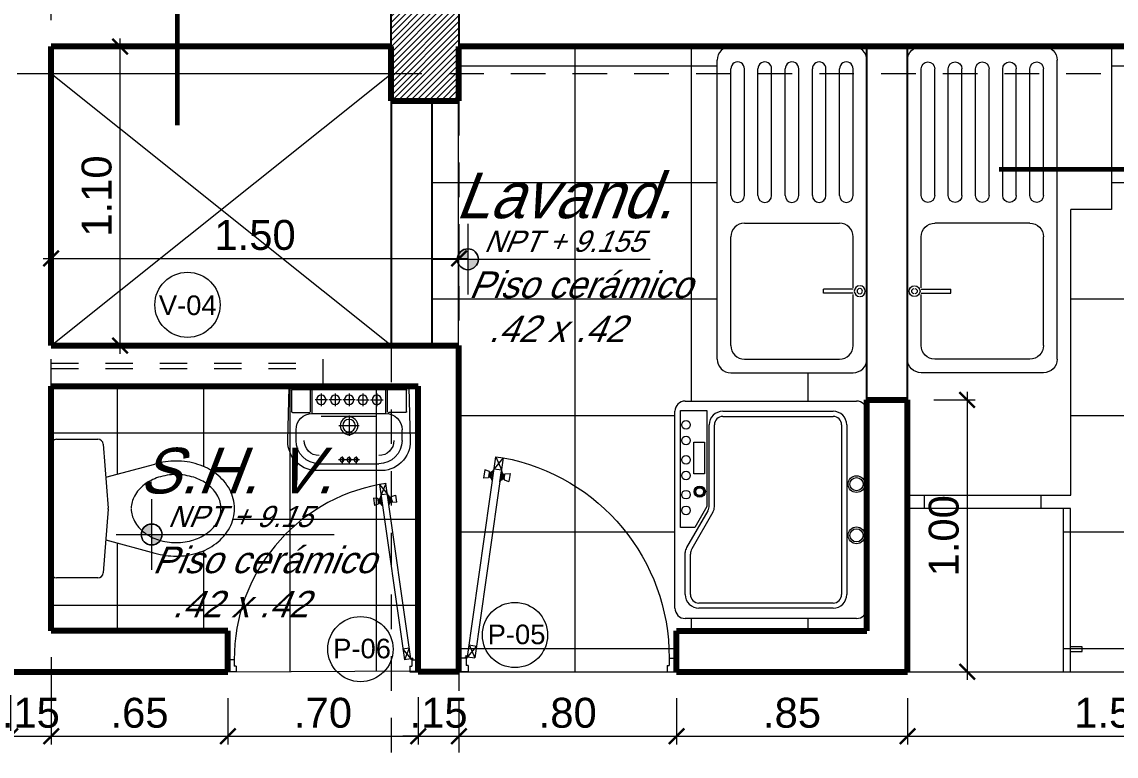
# Model space of a CAD drawing. Header units: millimetres. Extents: x 3779 to 7711, y 1445 to 3132.
# Drawn here: x 3931.975 to 3936, y 1485.199 to 1487.9 of the extents above; entities that cross this region are included whole.
import ezdxf

# ---------------------------------------------------------------- set-up
doc = ezdxf.new("R2010")
doc.units = ezdxf.units.MM
doc.header["$PDMODE"] = 3
for name, pattern in [('ACAD_ISO10W100', [18.5, 12, -3, 0.5, -3]), ('CENTER2', [1.125, 0.75, -0.125, 0.125, -0.125]), ('HIDDEN', [9.525, 6.35, -3.175])]:
    doc.linetypes.add(name, pattern=pattern)
for name, color, linetype, lineweight in [('cotas', 7, 'Continuous', 5), ('LINEA-DE-CORTE', 6, 'ACAD_ISO10W100', 60), ('MOBILIARIOS', 151, 'Continuous', 5), ('PERSONA', 7, 'Continuous', 9), ('pluma 0.0', 33, 'Continuous', 0), ('pluma 1', 1, 'Continuous', 9), ('pluma 2', 2, 'Continuous', 20), ('pluma 2.5', 30, 'Continuous', 25), ('pluma 8', 98, 'Continuous', 80), ('proyecciones', 32, 'HIDDEN', 9), ('PUERTAS', 33, 'Continuous', 9), ('SANITARIOS', 40, 'Continuous', 9), ('TEXTO', 7, 'Continuous', 9), ('TEXTURAS', 35, 'Continuous', 5)]:
    doc.layers.add(name, color=color, linetype=linetype, lineweight=lineweight)
doc.styles.add('nombreambiente', font='stylu.ttf', dxfattribs={"oblique": 20})
doc.styles.get("Standard").update_dxf_attribs({"font": 'arial.ttf'})
doc.styles.add('TIMES', font='arial.ttf', dxfattribs={"height": 0.11})
doc.dimstyles.new('julio', dxfattribs={"dimtxt": 0.11, "dimasz": 0.057, "dimexe": 0.03, "dimexo": 0.097, "dimgap": 0.0295, "dimtad": 1, "dimzin": 4, "dimdsep": 46, "dimtxsty": 'TIMES', "dimblk": 'ARCHTICK', "dimcen": 0, "dimdle": 0.03, "dimclrd": 256, "dimclre": 256, "dimclrt": 256, "dimadec": 0, "dimazin": 0, "dimtfac": 1, "dimtix": 1, "dimtmove": 2, "dimatfit": 2, "dimldrblk": 'ARCHTICK', "dimfxl": 1, "dimtolj": 1, "dimtzin": 0, "dimlwd": 5, "dimlwe": 5, "dimarcsym": 0})

# ---------------------------------------------------------------- blocks, each defined once
blk = doc.blocks.new('DFGDSG')
at = {"layer": 'SANITARIOS'}
for p, q in [((653.507, 206.6328), (654.607, 206.6328)), ((653.457, 206.5828), (653.457, 206.1328)), ((653.557, 206.5828), (653.957, 206.5828)), ((654.1085, 206.5828), (654.5752, 206.5828)), ((654.657, 206.5828), (654.657, 206.1328)), ((653.507, 206.5328), (653.507, 206.1828)), ((654.007, 206.5328), (654.007, 206.1828)), ((654.1085, 206.5328), (654.5752, 206.5328)), ((654.1085, 206.4828), (654.5752, 206.4828)), ((654.1085, 206.4328), (654.5752, 206.4328)), ((654.1085, 206.3828), (654.5752, 206.3828)), ((654.1085, 206.3328), (654.5752, 206.3328)), ((654.1085, 206.2828), (654.5752, 206.2828)), ((653.7493, 206.1328), (653.7494, 206.2417)), ((653.7494, 206.2417), (653.764, 206.2417)), ((653.7646, 206.1328), (653.7646, 206.2417)), ((654.1085, 206.2328), (654.5752, 206.2328)), ((654.1085, 206.1828), (654.5752, 206.1828)), ((653.557, 206.1328), (653.7451, 206.1328)), ((653.7689, 206.1328), (653.957, 206.1328)), ((654.1085, 206.1328), (654.5752, 206.1328)), ((653.507, 206.0828), (654.607, 206.0828))]:
    blk.add_line(p, q, dxfattribs=at)
for centre, radius, start, end in [((653.507, 206.5828), 0.05, 90, 180), ((654.607, 206.5828), 0.05, 360, 90), ((653.557, 206.5328), 0.05, 90, 180), ((653.957, 206.5328), 0.05, 0, 90), ((654.1085, 206.5578), 0.025, 90, 270), ((654.5752, 206.5578), 0.025, 270, 90), ((654.1085, 206.4578), 0.025, 90, 270), ((654.5752, 206.4578), 0.025, 270, 90), ((654.1085, 206.3578), 0.025, 90, 270), ((654.5752, 206.3578), 0.025, 270, 90), ((654.1085, 206.2578), 0.025, 90, 270), ((654.5752, 206.2578), 0.025, 270, 90), ((653.557, 206.1828), 0.05, 180, 270), ((653.957, 206.1828), 0.05, 270, 0), ((654.1085, 206.1578), 0.025, 90, 270), ((654.5752, 206.1578), 0.025, 270, 90), ((653.507, 206.1328), 0.05, 180, 270), ((653.757, 206.1085), 0.0201, 3.7916, 176.2084), ((653.757, 206.1085), 0.0101, 7.5683, 172.4317), ((654.607, 206.1328), 0.05, 270, 360), ((653.757, 206.1085), 0.0201, 183.7916, 356.2084), ((653.757, 206.1085), 0.0101, 187.5683, 352.4317)]:
    blk.add_arc(centre, radius, start, end, dxfattribs=at)
blk = doc.blocks.new('khjkhjk')
at = {"layer": 'SANITARIOS'}
for p, q in [((987.6491, 424.1584), (987.6491, 424.6284)), ((987.6691, 424.6484), (987.8206, 424.6484)), ((987.8405, 424.6299), (987.8589, 424.3949)), ((987.85, 424.5084), (988.0309, 424.5568)), ((987.8589, 424.3918), (987.8405, 424.1568)), ((987.85, 424.2783), (988.0309, 424.2299)), ((987.8206, 424.1384), (987.6691, 424.1384))]:
    blk.add_line(p, q, dxfattribs=at)
for centre, radius, start, end in [((987.6691, 424.6284), 0.02, 90, 180), ((987.8206, 424.6284), 0.02, 4.4846, 90), ((988.1086, 424.3013), 0.2671, 90, 106.9016), ((988.1086, 424.3013), 0.2671, 72.5782, 90), ((988.1228, 424.3465), 0.2197, 52.8533, 72.5782), ((988.0944, 424.3465), 0.1697, 107.4218, 127.1467), ((988.1086, 424.3013), 0.2171, 90, 107.4218), ((988.1086, 424.3013), 0.2171, 72.5782, 90), ((988.1228, 424.3465), 0.1697, 52.8533, 72.5782), ((988.1445, 424.3751), 0.1837, 28.6682, 52.8533), ((988.0727, 424.3751), 0.1337, 127.1467, 151.3318), ((988.1445, 424.3751), 0.1337, 28.6682, 52.8533), ((988.0393, 424.3934), 0.0958, 151.3318, 179.1537), ((988.1778, 424.3934), 0.0958, 360, 28.6682), ((988.1778, 424.3934), 0.1458, 360, 28.6682), ((987.839, 424.3934), 0.02, 355.5154, 4.4846), ((988.0393, 424.3934), 0.0958, 180.8463, 208.6682), ((988.1778, 424.3934), 0.0958, 331.3318, 0), ((988.1778, 424.3934), 0.1458, 331.3318, 0), ((988.0727, 424.4116), 0.1337, 208.6682, 232.8533), ((988.1445, 424.4116), 0.1337, 307.1467, 331.3318), ((988.0944, 424.4403), 0.1697, 232.8533, 252.5782), ((988.1228, 424.4403), 0.1697, 287.4218, 307.1467), ((988.1445, 424.4116), 0.1837, 307.1467, 331.3318), ((988.1086, 424.4855), 0.2171, 252.5782, 270), ((988.1086, 424.4855), 0.2171, 270, 287.4218), ((988.1228, 424.4403), 0.2197, 287.4218, 307.1467), ((988.1086, 424.4855), 0.2671, 253.0984, 270), ((988.1086, 424.4855), 0.2671, 270, 287.4218), ((987.6691, 424.1584), 0.02, 180, 270), ((987.8206, 424.1584), 0.02, 270, 355.5154)]:
    blk.add_arc(centre, radius, start, end, dxfattribs=at)
blk = doc.blocks.new('lavavo 3')
at = {"layer": 'SANITARIOS'}
for p, q in [((1138.5237, 375.7609), (1138.5237, 375.8379)), ((1138.9437, 375.8419), (1138.5277, 375.8419)), ((1138.5937, 375.7584), (1138.5937, 375.8419)), ((1138.6007, 375.7539), (1138.6007, 375.8419)), ((1138.8707, 375.7539), (1138.8707, 375.8419)), ((1138.8777, 375.7584), (1138.8777, 375.8419)), ((1138.9477, 375.8379), (1138.9477, 375.7609)), ((1138.5277, 375.7569), (1138.5887, 375.7569)), ((1138.5907, 375.7539), (1138.5907, 375.7549)), ((1138.8707, 375.7539), (1138.6007, 375.7539)), ((1138.8377, 375.7439), (1138.6337, 375.7439)), ((1138.8807, 375.753), (1138.8807, 375.7549)), ((1138.9437, 375.7569), (1138.8827, 375.7569)), ((1138.5407, 375.6539), (1138.5407, 375.6939)), ((1138.9307, 375.6539), (1138.9307, 375.6939)), ((1138.8457, 375.5689), (1138.6257, 375.5689))]:
    blk.add_line(p, q, dxfattribs=at)
at = {"layer": 'SANITARIOS', "color": 4, "linetype": 'CENTER2', "ltscale": 0.04}
for p, q in [((1138.6337, 375.8269), (1138.6337, 375.7809)), ((1138.6847, 375.8269), (1138.6847, 375.7809)), ((1138.7357, 375.8269), (1138.7357, 375.7809)), ((1138.7867, 375.8269), (1138.7867, 375.7809)), ((1138.8377, 375.8269), (1138.8377, 375.7809)), ((1138.6567, 375.8039), (1138.6107, 375.8039)), ((1138.7077, 375.8039), (1138.6617, 375.8039)), ((1138.7127, 375.8039), (1138.7587, 375.8039)), ((1138.7637, 375.8039), (1138.8097, 375.8039)), ((1138.8147, 375.8039), (1138.8607, 375.8039)), ((1138.6982, 375.7089), (1138.7732, 375.7089))]:
    blk.add_line(p, q, dxfattribs=at)
at = {"layer": 'SANITARIOS', "color": 4}
blk.add_line((1138.7357, 375.7464), (1138.7357, 375.6714), dxfattribs=at)
at = {"layer": 'SANITARIOS', "color": 4, "linetype": 'CENTER2', "ltscale": 0.02}
for p, q in [((1138.6972, 375.5834), (1138.7227, 375.5834)), ((1138.7099, 375.5961), (1138.7099, 375.5706)), ((1138.7229, 375.5834), (1138.7484, 375.5834)), ((1138.7357, 375.5961), (1138.7357, 375.5706)), ((1138.7487, 375.5834), (1138.7742, 375.5834)), ((1138.7614, 375.5961), (1138.7614, 375.5706))]:
    blk.add_line(p, q, dxfattribs=at)
at = {"layer": 'SANITARIOS'}
blk.add_lwpolyline([(1138.5157, 375.8489), (1138.5107, 375.6539, 0.445971), (1138.6257, 375.5439), (1138.8457, 375.5439, 0.445971), (1138.9607, 375.6539), (1138.9557, 375.8489, 0.414214), (1138.9507, 375.8539), (1138.5207, 375.8539, 0.414214)], format="xyb", close=True, dxfattribs=at)
for centre, radius in [((1138.6337, 375.8039), 0.0173), ((1138.6847, 375.8039), 0.0173), ((1138.7357, 375.8039), 0.0173), ((1138.7867, 375.8039), 0.0173), ((1138.8377, 375.8039), 0.0173), ((1138.7357, 375.7089), 0.0325), ((1138.7357, 375.7089), 0.0232), ((1138.7099, 375.5834), 0.00775), ((1138.7357, 375.5834), 0.00775), ((1138.7614, 375.5834), 0.00775)]:
    blk.add_circle(centre, radius, dxfattribs=at)
for centre, radius, start, end in [((1138.5277, 375.8379), 0.004, 90, 180), ((1138.9437, 375.8379), 0.004, 360, 90), ((1138.5277, 375.7609), 0.004, 180, 270), ((1138.6007, 375.6939), 0.06, 90, 180), ((1138.5887, 375.7549), 0.002, 0, 90), ((1138.8707, 375.6939), 0.06, 0, 90), ((1138.8827, 375.7549), 0.002, 90, 180), ((1138.9437, 375.7609), 0.004, 270, 0), ((1138.6257, 375.6539), 0.085, 180, 270), ((1138.6257, 375.6539), 0.055, 180, 270), ((1138.8457, 375.6539), 0.085, 270, 0), ((1138.8457, 375.6539), 0.055, 270, 0)]:
    blk.add_arc(centre, radius, start, end, dxfattribs=at)
blk = doc.blocks.new('eqwqewr')
at = {"layer": 'PUERTAS'}
for p, q in [((0.1178, 0.7625, 4483.175), (0.0879, 0.7582, 4483.175)), ((0.0879, 0.7582, 4483.175), (0.2051, -0.0706, 4483.175)), ((0.235, -0.0663, 4483.175), (0.1178, 0.7625, 4483.175)), ((0.0589, 0.6934, 4483.175), (0.0637, 0.6595, 4483.175)), ((0.0799, 0.6922, 4483.175), (0.0589, 0.6934, 4483.175)), ((0.0806, 0.6868, 4483.175), (0.0799, 0.6922, 4483.175)), ((0.084, 0.6873, 4483.175), (0.0806, 0.6868, 4483.175)), ((0.0828, 0.6718, 4483.175), (0.0806, 0.6868, 4483.175)), ((0.0871, 0.6898, 4483.175), (0.0837, 0.6893, 4483.175)), ((0.084, 0.6873, 4483.175), (0.0837, 0.6893, 4483.175)), ((0.0862, 0.6723, 4483.175), (0.084, 0.6873, 4483.175)), ((0.0902, 0.693, 4483.175), (0.0868, 0.6925, 4483.175)), ((0.0871, 0.6898, 4483.175), (0.0868, 0.6925, 4483.175)), ((0.0898, 0.6708, 4483.175), (0.0871, 0.6898, 4483.175)), ((0.0942, 0.704, 4483.175), (0.0902, 0.693, 4483.175)), ((0.0936, 0.6685, 4483.175), (0.0902, 0.693, 4483.175)), ((0.0955, 0.7042, 4483.175), (0.0942, 0.704, 4483.175)), ((0.1005, 0.6591, 4483.175), (0.0942, 0.704, 4483.175)), ((0.1248, 0.713, 4483.175), (0.0949, 0.7087, 4483.175)), ((0.0987, 0.6817, 4483.175), (0.0987, 0.6817, 4483.175)), ((0.0987, 0.6817, 4483.175), (0.0987, 0.6817, 4483.175)), ((0.1254, 0.7084, 4483.175), (0.1268, 0.7086, 4483.175)), ((0.1331, 0.6637, 4483.175), (0.1268, 0.7086, 4483.175)), ((0.1268, 0.7086, 4483.175), (0.1336, 0.6992, 4483.175)), ((0.1336, 0.6992, 4483.175), (0.137, 0.6996, 4483.175)), ((0.1371, 0.6747, 4483.175), (0.1336, 0.6992, 4483.175)), ((0.1374, 0.6969, 4483.175), (0.137, 0.6996, 4483.175)), ((0.1374, 0.6969, 4483.175), (0.1408, 0.6974, 4483.175)), ((0.1401, 0.6779, 4483.175), (0.1374, 0.6969, 4483.175)), ((0.1411, 0.6954, 4483.175), (0.1408, 0.6974, 4483.175)), ((0.1411, 0.6954, 4483.175), (0.1445, 0.6958, 4483.175)), ((0.1432, 0.6804, 4483.175), (0.1411, 0.6954, 4483.175)), ((0.1432, 0.6804, 4483.175), (0.1466, 0.6809, 4483.175)), ((0.1432, 0.6804, 4483.175), (0.1435, 0.6784, 4483.175)), ((0.1437, 0.7013, 4483.175), (0.1635, 0.7082, 4483.175)), ((0.1445, 0.6958, 4483.175), (0.1437, 0.7013, 4483.175)), ((0.1466, 0.6809, 4483.175), (0.1445, 0.6958, 4483.175)), ((0.1466, 0.6809, 4483.175), (0.1474, 0.6755, 4483.175)), ((0.1635, 0.7082, 4483.175), (0.1684, 0.6743, 4483.175)), ((0.0835, 0.6664, 4483.175), (0.0637, 0.6595, 4483.175)), ((0.0862, 0.6723, 4483.175), (0.0828, 0.6718, 4483.175)), ((0.0828, 0.6718, 4483.175), (0.0835, 0.6664, 4483.175)), ((0.0862, 0.6723, 4483.175), (0.0864, 0.6703, 4483.175)), ((0.0898, 0.6708, 4483.175), (0.0864, 0.6703, 4483.175)), ((0.0898, 0.6708, 4483.175), (0.0902, 0.6681, 4483.175)), ((0.0936, 0.6685, 4483.175), (0.0902, 0.6681, 4483.175)), ((0.1005, 0.6591, 4483.175), (0.0936, 0.6685, 4483.175)), ((0.1019, 0.6593, 4483.175), (0.1005, 0.6591, 4483.175)), ((0.1318, 0.6635, 4483.175), (0.1331, 0.6637, 4483.175)), ((0.1331, 0.6637, 4483.175), (0.1371, 0.6747, 4483.175)), ((0.1371, 0.6747, 4483.175), (0.1405, 0.6752, 4483.175)), ((0.1401, 0.6779, 4483.175), (0.1435, 0.6784, 4483.175)), ((0.1401, 0.6779, 4483.175), (0.1405, 0.6752, 4483.175)), ((0.1474, 0.6755, 4483.175), (0.1684, 0.6743, 4483.175)), ((0.228, -0.0168, 4483.175), (0.1981, -0.021, 4483.175)), ((-0.5995, -0.0707, 4483.175), (-0.6297, -0.0707, 4483.175)), ((-0.6297, -0.0707, 4483.175), (-0.6297, -0.1273, 4483.175)), ((-0.5995, -0.0707, 4483.175), (-0.5995, -0.1019, 4483.175)), ((0.235, -0.0663, 4483.175), (0.2051, -0.0706, 4483.175)), ((0.2401, -0.0707, 4483.175), (0.2401, -0.1019, 4483.175)), ((0.2401, -0.0707, 4483.175), (0.2703, -0.0707, 4483.175)), ((0.2401, -0.0707, 4483.175), (0.2401, -0.1019, 4483.175)), ((0.2703, -0.0707, 4483.175), (0.2703, -0.1273, 4483.175)), ((-0.5909, -0.1273, 4483.175), (-0.6297, -0.1273, 4483.175)), ((-0.5909, -0.1019, 4483.175), (-0.5995, -0.1019, 4483.175)), ((-0.5909, -0.1019, 4483.175), (-0.5909, -0.1273, 4483.175)), ((0.2315, -0.1019, 4483.175), (0.2401, -0.1019, 4483.175)), ((0.2315, -0.1019, 4483.175), (0.2315, -0.1273, 4483.175)), ((0.2315, -0.1273, 4483.175), (0.2703, -0.1273, 4483.175))]:
    blk.add_line(p, q, dxfattribs=at)
for radius in [0.00461, 0.000461]:
    blk.add_circle((0.2397, -0.0661, 4483.175), radius, dxfattribs=at)
at = {"layer": 'TEXTURAS', "linetype": 'Continuous', "extrusion": (-4.60854e-07, -6.59516e-08, 1)}
for p, q in [((0.0879, 0.7582, 4483.175), (0.1248, 0.713, 4483.175)), ((0.1178, 0.7625, 4483.175), (0.0949, 0.7087, 4483.175)), ((0.1981, -0.021, 4483.175), (0.235, -0.0663, 4483.175)), ((0.228, -0.0168, 4483.175), (0.2051, -0.0706, 4483.175))]:
    blk.add_line(p, q, dxfattribs=at)
at = {"layer": 'TEXTURAS'}
blk.add_arc((0.2406, -0.0678, 4483.175), 0.8401, 100.4752, 180.1986, dxfattribs=at)
blk = doc.blocks.new('mm')
at = {"layer": 'MOBILIARIOS', "linetype": 'Continuous'}
for p, q in [((1043.9995, 445.0359), (1043.2995, 445.0359)), ((1043.2995, 445.0359), (1043.2995, 444.3359)), ((1043.9995, 444.3359), (1043.9995, 445.0359)), ((1043.2995, 444.3659), (1043.9995, 444.3659)), ((1043.2995, 444.3359), (1043.9995, 444.3359)), ((1043.3861, 444.3359), (1043.3861, 444.2859)), ((1043.4061, 444.2859), (1043.4061, 444.3359)), ((1043.3861, 444.2859), (1043.4061, 444.2859))]:
    blk.add_line(p, q, dxfattribs=at)
blk = doc.blocks.new('lavadora')
at = {"layer": 'MOBILIARIOS'}
h = blk.add_hatch(color=256, dxfattribs=at)
h.paths.add_polyline_path([(601.9776, 2030.5193, 1), (602.0108, 2030.5193, 1)])
h.paths.add_polyline_path([(602.0084, 2030.5194, -1), (601.98, 2030.5194, -1)], flags=16)
for p, q in [((601.6986, 2031.134), (602.423, 2031.134)), ((601.6608, 2030.4663), (601.6608, 2031.0962)), ((602.4608, 2031.0962), (602.4608, 2030.4663)), ((601.7489, 2031.0602), (602.3726, 2031.0602)), ((601.6986, 2030.6048), (601.6986, 2031.0099)), ((601.7175, 2030.6048), (601.7175, 2031.0099)), ((601.7489, 2031.0413), (602.3726, 2031.0413)), ((602.4041, 2031.0099), (602.4041, 2030.5167)), ((602.423, 2031.0099), (602.423, 2030.5167)), ((602.0506, 2030.5734), (601.7489, 2030.5734)), ((602.0695, 2030.5683), (602.2047, 2030.4902)), ((601.6952, 2030.5456), (602.0489, 2030.5456)), ((601.6952, 2030.4489), (601.6952, 2030.5456)), ((602.0456, 2030.5545), (601.7489, 2030.5545)), ((601.8127, 2030.4978), (601.8127, 2030.5371)), ((601.8127, 2030.5371), (601.9286, 2030.5371)), ((601.9286, 2030.5371), (601.9286, 2030.4978)), ((602.0489, 2030.5456), (602.126, 2030.5011)), ((602.0645, 2030.5494), (602.1997, 2030.4713)), ((601.9286, 2030.4978), (601.8127, 2030.4978)), ((602.126, 2030.5011), (602.126, 2030.4489)), ((602.3726, 2030.4852), (602.2236, 2030.4852)), ((602.126, 2030.4489), (601.6952, 2030.4489)), ((602.3726, 2030.4663), (602.2186, 2030.4663)), ((602.423, 2030.4285), (601.6986, 2030.4285))]:
    blk.add_line(p, q, dxfattribs=at)
for centre, radius in [((601.9666, 2031.0961), 0.0307), ((602.1549, 2031.0961), 0.0307), ((601.9666, 2031.0961), 0.0242), ((602.1549, 2031.0961), 0.0242), ((601.9942, 2030.5197), 0.0208), ((601.9942, 2030.5193), 0.0166), ((601.9942, 2030.5194), 0.0142), ((601.7483, 2030.4691), 0.0159), ((601.8061, 2030.4691), 0.0159), ((601.8768, 2030.4691), 0.0159), ((601.9346, 2030.4691), 0.0159), ((602.0053, 2030.4691), 0.0159), ((602.0631, 2030.4691), 0.0159)]:
    blk.add_circle(centre, radius, dxfattribs=at)
for centre, radius, start, end in [((601.6986, 2031.0962), 0.0378, 90, 180), ((602.423, 2031.0962), 0.0378, 0, 90), ((601.7489, 2031.0099), 0.0504, 90, 180), ((602.3726, 2031.0099), 0.0504, 0, 90), ((601.7489, 2031.0099), 0.0315, 90, 180), ((602.3726, 2031.0099), 0.0315, 0, 90), ((601.7489, 2030.6048), 0.0504, 180, 270), ((601.7489, 2030.6048), 0.0315, 180, 270), ((602.0506, 2030.5356), 0.0378, 60, 90), ((602.0456, 2030.5167), 0.0378, 60, 90), ((602.2236, 2030.523), 0.0378, 240, 270), ((602.3726, 2030.5167), 0.0504, 270, 0), ((602.3726, 2030.5167), 0.0315, 270, 0), ((601.6986, 2030.4663), 0.0378, 180, 270), ((602.2186, 2030.5041), 0.0378, 240, 270), ((602.423, 2030.4663), 0.0378, 270, 0)]:
    blk.add_arc(centre, radius, start, end, dxfattribs=at)
blk = doc.blocks.new('iiuyu')
at = {"layer": 'pluma 1', "ltscale": 0.3}
h = blk.add_hatch(color=256, dxfattribs=at)
h.paths.add_polyline_path([(1118.6362, 393.0279, 0.414214), (1118.5977, 392.9893), (1118.6362, 392.9893)])
h.paths.add_polyline_path([(1118.6747, 392.9893), (1118.6362, 392.9893), (1118.6362, 392.9508, 0.414214)])
for p, q in [((1118.6362, 393.1195), (1118.6362, 392.8592)), ((1118.506, 392.9893), (1119.307, 392.9893))]:
    blk.add_line(p, q, dxfattribs=at)
blk.add_circle((1118.6362, 392.9893), 0.0385, dxfattribs=at)
for start, end in [(0, 180), (180, 0)]:
    blk.add_arc((1118.6362, 392.9893), 0.0385, start, end, dxfattribs=at)
blk = doc.blocks.new('_ArchTick')
at = {"color": 0, "linetype": 'ByBlock', "lineweight": 40, "const_width": 0.15}
blk.add_lwpolyline([(-0.5, -0.5), (0.5, 0.5)], dxfattribs=at)
blk = doc.blocks.new('*D552')
at = {"layer": 'cotas', "lineweight": 5, "transparency": 16777216}
for p, q in [((3931.933, 1487.9062), (3931.933, 1488.2892)), ((3932.083, 1487.9062), (3932.083, 1488.2892)), ((3931.933, 1488.2592), (3931.876, 1488.2592)), ((3931.933, 1488.2592), (3932.083, 1488.2592)), ((3932.083, 1488.2592), (3932.14, 1488.2592))]:
    blk.add_line(p, q, dxfattribs=at)
at = {"layer": 'Defpoints', "color": 0, "transparency": 16777216}
for p in [(3932.083, 1488.2592), (3931.933, 1487.8092), (3932.083, 1487.8092)]:
    blk.add_point(p, dxfattribs=at)
at = {"layer": 'cotas', "lineweight": 5, "transparency": 16777216, "xscale": 0.057, "yscale": 0.057, "zscale": 0.057}
blk.add_blockref('_ArchTick', (3931.933, 1488.2592), dxfattribs=at)
at = {"layer": 'cotas', "lineweight": 5, "transparency": 16777216, "xscale": 0.057, "yscale": 0.057, "zscale": 0.057, "rotation": 180}
blk.add_blockref('_ArchTick', (3932.083, 1488.2592), dxfattribs=at)
at = {"layer": 'cotas', "transparency": 16777216, "insert": (3932.008, 1488.3449), "char_height": 0.11, "attachment_point": 5, "style": 'TIMES'}
blk.add_mtext('\\A1;.15', dxfattribs=at)
blk = doc.blocks.new('*D553')
at = {"layer": 'cotas', "lineweight": 5, "transparency": 16777216}
for p, q in [((3932.083, 1487.9062), (3932.083, 1488.2892)), ((3933.333, 1488.0562), (3933.333, 1488.2892)), ((3932.053, 1488.2592), (3933.363, 1488.2592))]:
    blk.add_line(p, q, dxfattribs=at)
at = {"layer": 'Defpoints', "color": 0, "transparency": 16777216}
for p in [(3933.333, 1488.2592), (3933.333, 1487.9592), (3932.083, 1487.8092)]:
    blk.add_point(p, dxfattribs=at)
at = {"layer": 'cotas', "lineweight": 5, "transparency": 16777216, "xscale": 0.057, "yscale": 0.057, "zscale": 0.057, "rotation": 180}
blk.add_blockref('_ArchTick', (3932.083, 1488.2592), dxfattribs=at)
at = {"layer": 'cotas', "lineweight": 5, "transparency": 16777216, "xscale": 0.057, "yscale": 0.057, "zscale": 0.057}
blk.add_blockref('_ArchTick', (3933.333, 1488.2592), dxfattribs=at)
at = {"layer": 'cotas', "transparency": 16777216, "insert": (3932.708, 1488.3449), "char_height": 0.11, "attachment_point": 5, "style": 'TIMES'}
blk.add_mtext('\\A1;1.25', dxfattribs=at)
blk = doc.blocks.new('*D479')
at = {"layer": 'cotas', "lineweight": 5, "transparency": 16777216}
for p, q in [((3931.933, 1485.5622), (3931.933, 1485.2417)), ((3932.083, 1485.5622), (3932.083, 1485.2417)), ((3931.933, 1485.2717), (3931.876, 1485.2717)), ((3931.933, 1485.2717), (3932.083, 1485.2717)), ((3932.083, 1485.2717), (3932.14, 1485.2717))]:
    blk.add_line(p, q, dxfattribs=at)
at = {"layer": 'Defpoints', "color": 0, "transparency": 16777216}
for p in [(3931.933, 1485.6592), (3932.083, 1485.6592), (3932.083, 1485.2717)]:
    blk.add_point(p, dxfattribs=at)
at = {"layer": 'cotas', "lineweight": 5, "transparency": 16777216, "xscale": 0.057, "yscale": 0.057, "zscale": 0.057}
blk.add_blockref('_ArchTick', (3931.933, 1485.2717), dxfattribs=at)
at = {"layer": 'cotas', "lineweight": 5, "transparency": 16777216, "xscale": 0.057, "yscale": 0.057, "zscale": 0.057, "rotation": 180}
blk.add_blockref('_ArchTick', (3932.083, 1485.2717), dxfattribs=at)
at = {"layer": 'cotas', "transparency": 16777216, "insert": (3932.008, 1485.3574), "char_height": 0.11, "attachment_point": 5, "style": 'TIMES'}
blk.add_mtext('\\A1;.15', dxfattribs=at)
blk = doc.blocks.new('*D480')
at = {"layer": 'cotas', "lineweight": 5, "transparency": 16777216}
for p, q in [((3932.083, 1485.5622), (3932.083, 1485.2417)), ((3932.733, 1485.4122), (3932.733, 1485.2417)), ((3932.053, 1485.2717), (3932.763, 1485.2717))]:
    blk.add_line(p, q, dxfattribs=at)
at = {"layer": 'Defpoints', "color": 0, "transparency": 16777216}
for p in [(3932.083, 1485.6592), (3932.733, 1485.5092), (3932.733, 1485.2717)]:
    blk.add_point(p, dxfattribs=at)
at = {"layer": 'cotas', "lineweight": 5, "transparency": 16777216, "xscale": 0.057, "yscale": 0.057, "zscale": 0.057, "rotation": 180}
blk.add_blockref('_ArchTick', (3932.083, 1485.2717), dxfattribs=at)
at = {"layer": 'cotas', "lineweight": 5, "transparency": 16777216, "xscale": 0.057, "yscale": 0.057, "zscale": 0.057}
blk.add_blockref('_ArchTick', (3932.733, 1485.2717), dxfattribs=at)
at = {"layer": 'cotas', "transparency": 16777216, "insert": (3932.408, 1485.3574), "char_height": 0.11, "attachment_point": 5, "style": 'TIMES'}
blk.add_mtext('\\A1;.65', dxfattribs=at)
blk = doc.blocks.new('*D481')
at = {"layer": 'cotas', "lineweight": 5, "transparency": 16777216}
for p, q in [((3932.733, 1485.4122), (3932.733, 1485.2417)), ((3933.433, 1485.4151), (3933.433, 1485.2417)), ((3932.703, 1485.2717), (3933.463, 1485.2717))]:
    blk.add_line(p, q, dxfattribs=at)
at = {"layer": 'Defpoints', "color": 0, "transparency": 16777216}
for p in [(3932.733, 1485.5092), (3933.433, 1485.5121), (3933.433, 1485.2717)]:
    blk.add_point(p, dxfattribs=at)
at = {"layer": 'cotas', "lineweight": 5, "transparency": 16777216, "xscale": 0.057, "yscale": 0.057, "zscale": 0.057, "rotation": 180}
blk.add_blockref('_ArchTick', (3932.733, 1485.2717), dxfattribs=at)
at = {"layer": 'cotas', "lineweight": 5, "transparency": 16777216, "xscale": 0.057, "yscale": 0.057, "zscale": 0.057}
blk.add_blockref('_ArchTick', (3933.433, 1485.2717), dxfattribs=at)
at = {"layer": 'cotas', "transparency": 16777216, "insert": (3933.083, 1485.3574), "char_height": 0.11, "attachment_point": 5, "style": 'TIMES'}
blk.add_mtext('\\A1;.70', dxfattribs=at)
blk = doc.blocks.new('*D482')
at = {"layer": 'cotas', "lineweight": 5, "transparency": 16777216}
for p, q in [((3933.433, 1485.4151), (3933.433, 1485.2417)), ((3933.583, 1485.4122), (3933.583, 1485.2417)), ((3933.433, 1485.2717), (3933.376, 1485.2717)), ((3933.433, 1485.2717), (3933.583, 1485.2717)), ((3933.583, 1485.2717), (3933.64, 1485.2717))]:
    blk.add_line(p, q, dxfattribs=at)
at = {"layer": 'Defpoints', "color": 0, "transparency": 16777216}
for p in [(3933.433, 1485.5121), (3933.583, 1485.5092), (3933.583, 1485.2717)]:
    blk.add_point(p, dxfattribs=at)
at = {"layer": 'cotas', "lineweight": 5, "transparency": 16777216, "xscale": 0.057, "yscale": 0.057, "zscale": 0.057}
blk.add_blockref('_ArchTick', (3933.433, 1485.2717), dxfattribs=at)
at = {"layer": 'cotas', "lineweight": 5, "transparency": 16777216, "xscale": 0.057, "yscale": 0.057, "zscale": 0.057, "rotation": 180}
blk.add_blockref('_ArchTick', (3933.583, 1485.2717), dxfattribs=at)
at = {"layer": 'cotas', "transparency": 16777216, "insert": (3933.508, 1485.3574), "char_height": 0.11, "attachment_point": 5, "style": 'TIMES'}
blk.add_mtext('\\A1;.15', dxfattribs=at)
blk = doc.blocks.new('*D483')
at = {"layer": 'cotas', "lineweight": 5, "transparency": 16777216}
for p, q in [((3933.583, 1485.4122), (3933.583, 1485.2417)), ((3934.383, 1485.4122), (3934.383, 1485.2417)), ((3933.553, 1485.2717), (3934.413, 1485.2717))]:
    blk.add_line(p, q, dxfattribs=at)
at = {"layer": 'Defpoints', "color": 0, "transparency": 16777216}
for p in [(3933.583, 1485.5092), (3934.383, 1485.5092), (3934.383, 1485.2717)]:
    blk.add_point(p, dxfattribs=at)
at = {"layer": 'cotas', "lineweight": 5, "transparency": 16777216, "xscale": 0.057, "yscale": 0.057, "zscale": 0.057, "rotation": 180}
blk.add_blockref('_ArchTick', (3933.583, 1485.2717), dxfattribs=at)
at = {"layer": 'cotas', "lineweight": 5, "transparency": 16777216, "xscale": 0.057, "yscale": 0.057, "zscale": 0.057}
blk.add_blockref('_ArchTick', (3934.383, 1485.2717), dxfattribs=at)
at = {"layer": 'cotas', "transparency": 16777216, "insert": (3933.983, 1485.3574), "char_height": 0.11, "attachment_point": 5, "style": 'TIMES'}
blk.add_mtext('\\A1;.80', dxfattribs=at)
blk = doc.blocks.new('*D484')
at = {"layer": 'cotas', "lineweight": 5, "transparency": 16777216}
for p, q in [((3934.383, 1485.4122), (3934.383, 1485.2417)), ((3935.233, 1485.4122), (3935.233, 1485.2417)), ((3934.353, 1485.2717), (3935.263, 1485.2717))]:
    blk.add_line(p, q, dxfattribs=at)
at = {"layer": 'Defpoints', "color": 0, "transparency": 16777216}
for p in [(3934.383, 1485.5092), (3935.233, 1485.5092), (3935.233, 1485.2717)]:
    blk.add_point(p, dxfattribs=at)
at = {"layer": 'cotas', "lineweight": 5, "transparency": 16777216, "xscale": 0.057, "yscale": 0.057, "zscale": 0.057, "rotation": 180}
blk.add_blockref('_ArchTick', (3934.383, 1485.2717), dxfattribs=at)
at = {"layer": 'cotas', "lineweight": 5, "transparency": 16777216, "xscale": 0.057, "yscale": 0.057, "zscale": 0.057}
blk.add_blockref('_ArchTick', (3935.233, 1485.2717), dxfattribs=at)
at = {"layer": 'cotas', "transparency": 16777216, "insert": (3934.808, 1485.3574), "char_height": 0.11, "attachment_point": 5, "style": 'TIMES'}
blk.add_mtext('\\A1;.85', dxfattribs=at)
blk = doc.blocks.new('*D485')
at = {"layer": 'cotas', "lineweight": 5, "transparency": 16777216}
for p, q in [((3935.233, 1485.4122), (3935.233, 1485.2417)), ((3936.758, 1485.4122), (3936.758, 1485.2417)), ((3935.203, 1485.2717), (3936.788, 1485.2717))]:
    blk.add_line(p, q, dxfattribs=at)
at = {"layer": 'Defpoints', "color": 0, "transparency": 16777216}
for p in [(3935.233, 1485.5092), (3936.758, 1485.5092), (3936.758, 1485.2717)]:
    blk.add_point(p, dxfattribs=at)
at = {"layer": 'cotas', "lineweight": 5, "transparency": 16777216, "xscale": 0.057, "yscale": 0.057, "zscale": 0.057, "rotation": 180}
blk.add_blockref('_ArchTick', (3935.233, 1485.2717), dxfattribs=at)
at = {"layer": 'cotas', "lineweight": 5, "transparency": 16777216, "xscale": 0.057, "yscale": 0.057, "zscale": 0.057}
blk.add_blockref('_ArchTick', (3936.758, 1485.2717), dxfattribs=at)
at = {"layer": 'cotas', "transparency": 16777216, "insert": (3935.9955, 1485.3574), "char_height": 0.11, "attachment_point": 5, "style": 'TIMES'}
blk.add_mtext('\\A1;1.53', dxfattribs=at)
blk = doc.blocks.new('*D486')
at = {"layer": 'cotas', "lineweight": 5, "transparency": 16777216}
for p, q in [((3932.083, 1486.8062), (3932.083, 1487.0597)), ((3933.583, 1486.8062), (3933.583, 1487.0597)), ((3932.053, 1487.0297), (3933.613, 1487.0297))]:
    blk.add_line(p, q, dxfattribs=at)
at = {"layer": 'Defpoints', "color": 0, "transparency": 16777216}
for p in [(3933.583, 1487.0297), (3932.083, 1486.7092), (3933.583, 1486.7092)]:
    blk.add_point(p, dxfattribs=at)
at = {"layer": 'cotas', "lineweight": 5, "transparency": 16777216, "xscale": 0.057, "yscale": 0.057, "zscale": 0.057, "rotation": 180}
blk.add_blockref('_ArchTick', (3932.083, 1487.0297), dxfattribs=at)
at = {"layer": 'cotas', "lineweight": 5, "transparency": 16777216, "xscale": 0.057, "yscale": 0.057, "zscale": 0.057}
blk.add_blockref('_ArchTick', (3933.583, 1487.0297), dxfattribs=at)
at = {"layer": 'cotas', "transparency": 16777216, "insert": (3932.833, 1487.1153), "char_height": 0.11, "attachment_point": 5, "style": 'TIMES'}
blk.add_mtext('\\A1;1.50', dxfattribs=at)
blk = doc.blocks.new('*D487')
at = {"layer": 'cotas', "lineweight": 5, "transparency": 16777216}
for p, q in [((3932.18, 1487.8092), (3932.3664, 1487.8092)), ((3932.3364, 1486.6792), (3932.3364, 1487.8392)), ((3932.18, 1486.7092), (3932.3664, 1486.7092))]:
    blk.add_line(p, q, dxfattribs=at)
at = {"layer": 'Defpoints', "color": 0, "transparency": 16777216}
for p in [(3932.083, 1487.8092), (3932.3364, 1487.8092), (3932.083, 1486.7092)]:
    blk.add_point(p, dxfattribs=at)
at = {"layer": 'cotas', "lineweight": 5, "transparency": 16777216, "xscale": 0.057, "yscale": 0.057, "zscale": 0.057}
for p, rotation in [((3932.3364, 1487.8092), 90), ((3932.3364, 1486.7092), 270)]:
    blk.add_blockref('_ArchTick', p, dxfattribs=dict(at, rotation=rotation))
at = {"layer": 'cotas', "transparency": 16777216, "insert": (3932.2507, 1487.2592), "char_height": 0.11, "attachment_point": 5, "rotation": 90, "style": 'TIMES'}
blk.add_mtext('\\A1;1.10', dxfattribs=at)
blk = doc.blocks.new('*D492')
at = {"layer": 'cotas', "lineweight": 5, "transparency": 16777216}
for p, q in [((3935.4523, 1486.5392), (3935.4523, 1485.4792)), ((3935.33, 1486.5092), (3935.4823, 1486.5092)), ((3935.33, 1485.5092), (3935.4823, 1485.5092))]:
    blk.add_line(p, q, dxfattribs=at)
at = {"layer": 'Defpoints', "color": 0, "transparency": 16777216}
for p in [(3935.233, 1486.5092), (3935.233, 1485.5092), (3935.4523, 1485.5092)]:
    blk.add_point(p, dxfattribs=at)
at = {"layer": 'cotas', "lineweight": 5, "transparency": 16777216, "xscale": 0.057, "yscale": 0.057, "zscale": 0.057}
for p, rotation in [((3935.4523, 1486.5092), 90), ((3935.4523, 1485.5092), 270)]:
    blk.add_blockref('_ArchTick', p, dxfattribs=dict(at, rotation=rotation))
at = {"layer": 'cotas', "transparency": 16777216, "insert": (3935.3666, 1486.0092), "char_height": 0.11, "attachment_point": 5, "rotation": 90, "style": 'TIMES'}
blk.add_mtext('\\A1;1.00', dxfattribs=at)

msp = doc.modelspace()

# ---------------------------------------------------------------- hatches: boundary and pattern name
at = {"layer": 'TEXTURAS'}
h = msp.add_hatch(dxfattribs=at)
h.set_pattern_fill('LINE', color=256, scale=0.005, angle=45)
h.set_pattern_definition([(45, (79.469496, -57.590765), (-0.01122532015, 0.01122532015), [])])
h.paths.add_polyline_path([(3933.583, 1487.8092), (3933.583, 1487.9592), (3933.333, 1487.9592), (3933.333, 1487.6092), (3933.583, 1487.6092)])
h = msp.add_hatch(dxfattribs=at)
h.set_pattern_fill('NET', color=256, scale=0.135)
h.set_pattern_definition([(0, (68.6695, -70.31427), (0, 0.428625), []), (90, (68.6695, -70.31427), (-0.428625, 3e-17), [])])
h.paths.add_polyline_path([(3936.578, 1487.1892), (3936.538, 1487.1892), (3936.538, 1487.2092), (3936.428, 1487.2092), (3936.428, 1487.1892), (3936.388, 1487.1892), (3936.388, 1487.2092), (3936.278, 1487.2092), (3936.278, 1487.1892), (3936.238, 1487.1892), (3936.238, 1487.2092), (3936.128, 1487.2092), (3936.128, 1487.1892), (3936.088, 1487.1892), (3936.088, 1487.2092), (3936.578, 1487.2092)], flags=16)
h.paths.add_polyline_path([(3936.603, 1487.2392), (3936.063, 1487.2392), (3936.063, 1487.6992), (3936.603, 1487.6992)], flags=16)
h.paths.add_polyline_path([(3936.398, 1487.3542, -1), (3936.538, 1487.3542, -1)], flags=0)
h.paths.add_polyline_path([(3936.4146, 1487.3542, -1), (3936.5213, 1487.3542, -1)], flags=0)
h.paths.add_polyline_path([(3936.098, 1487.3542, -1), (3936.298, 1487.3542, -1)], flags=0)
h.paths.add_polyline_path([(3936.1155, 1487.3542, -1), (3936.2804, 1487.3542, -1)], flags=0)
h.paths.add_polyline_path([(3936.368, 1487.5842, -1), (3936.568, 1487.5842, -1)], flags=0)
h.paths.add_polyline_path([(3936.3855, 1487.5842, -1), (3936.5504, 1487.5842, -1)], flags=0)
h.paths.add_polyline_path([(3936.128, 1487.5842, -1), (3936.268, 1487.5842, -1)], flags=0)
h.paths.add_polyline_path([(3936.1446, 1487.5842, -1), (3936.2513, 1487.5842, -1)], flags=0)
h.paths.add_polyline_path([(3935.8072, 1485.5092), (3937.033, 1485.5092), (3937.033, 1487.6101), (3936.933, 1487.6101), (3936.933, 1487.6092), (3936.683, 1487.6092), (3936.683, 1487.8092), (3935.983, 1487.8092), (3935.983, 1487.2092), (3935.833, 1487.2092), (3935.833, 1486.1592), (3935.233, 1486.1592), (3935.233, 1486.1092), (3935.8072, 1486.1092)])
edge = h.paths.add_edge_path()
edge.add_line((3933.483, 1487.6092), (3933.483, 1486.7092))
edge.add_line((3933.483, 1486.7092), (3933.583, 1486.7092))
edge.add_line((3933.583, 1486.7092), (3933.583, 1485.5092))
edge.add_line((3933.583, 1485.5092), (3934.383, 1485.5092))
edge.add_line((3934.383, 1485.5092), (3934.383, 1485.6592))
edge.add_line((3934.383, 1485.6592), (3935.083, 1485.6592))
edge.add_line((3935.083, 1485.6592), (3935.083, 1485.7428))
edge.add_arc((3935.0452, 1485.7428), 0.0378, -90, 0, ccw=False)
edge.add_line((3935.0452, 1485.705), (3934.4152, 1485.705))
edge.add_arc((3934.4152, 1485.7428), 0.0378, 180, 270, ccw=False)
edge.add_line((3934.3774, 1485.7428), (3934.3774, 1486.4672))
edge.add_arc((3934.4152, 1486.4672), 0.0378, 90, 180, ccw=False)
edge.add_line((3934.4152, 1486.505), (3935.0452, 1486.505))
edge.add_arc((3935.0452, 1486.4672), 0.0378, 0, 90, ccw=False)
edge.add_line((3935.083, 1486.4672), (3935.083, 1486.5092))
edge.add_line((3935.083, 1486.5092), (3935.083, 1486.6592))
edge.add_arc((3935.033, 1486.6592), 0.05, -90, 0, ccw=False)
edge.add_line((3935.033, 1486.6092), (3934.583, 1486.6092))
edge.add_arc((3934.583, 1486.6592), 0.05, 180, 270, ccw=False)
edge.add_line((3934.533, 1486.6592), (3934.533, 1487.7592))
edge.add_arc((3934.583, 1487.7592), 0.05, 90, 180, ccw=False)
edge.add_line((3934.583, 1487.8092), (3933.583, 1487.8092))
edge.add_line((3933.583, 1487.8092), (3933.583, 1487.6092))
edge.add_line((3933.583, 1487.6092), (3933.483, 1487.6092))
h = msp.add_hatch(dxfattribs=at)
h.set_pattern_fill('NET', color=256, scale=0.1)
h.set_pattern_definition([(0, (68.6695, -70.31427), (0, 0.3175), []), (90, (68.6695, -70.31427), (-0.3175, 2e-17), [])])
h.paths.add_polyline_path([(3932.083, 1486.5592), (3932.083, 1486.3442, -0.414214), (3932.103, 1486.3642), (3932.2545, 1486.3642, -0.39147), (3932.2744, 1486.3458), (3932.2839, 1486.2243), (3932.4648, 1486.2727, -0.073881), (3932.5425, 1486.2842, -0.076164), (3932.6224, 1486.272, -0.086279), (3932.6893, 1486.2375, -0.105921), (3932.7396, 1486.1792, -0.125745), (3932.7575, 1486.1092, -0.125745), (3932.7396, 1486.0393, -0.105921), (3932.6893, 1485.981, -0.086279), (3932.6224, 1485.9465, -0.076164), (3932.5425, 1485.9342, -0.073881), (3932.4648, 1485.9458), (3932.2839, 1485.9942), (3932.2744, 1485.8727, -0.39147), (3932.2545, 1485.8542), (3932.103, 1485.8542, -0.414214), (3932.083, 1485.8742), (3932.083, 1485.6592), (3932.733, 1485.6592), (3932.733, 1485.5092), (3933.433, 1485.5121), (3933.433, 1486.5592)])

# ---------------------------------------------------------------- linework, layer by layer
at = {"layer": 'LINEA-DE-CORTE', "ltscale": 0.05}
for p, q in [((3932.5465, 1488.9957), (3932.5465, 1487.5196)), ((3935.5705, 1487.3587), (3938.8422, 1487.3587))]:
    msp.add_line(p, q, dxfattribs=at)
at = {"layer": 'pluma 0.0'}
for p, q in [((3932.083, 1486.7092), (3933.333, 1487.7092)), ((3933.333, 1486.7092), (3932.083, 1487.7092)), ((3933.333, 1487.7092), (3932.083, 1487.7092))]:
    msp.add_line(p, q, dxfattribs=at)
at = {"layer": 'pluma 1'}
for centre in [(3932.5844, 1486.859), (3933.789, 1485.6441), (3933.2205, 1485.5922)]:
    msp.add_circle(centre, 0.12, dxfattribs=at)
at = {"layer": 'pluma 2'}
for p, q in [((3935.983, 1487.8092), (3935.983, 1487.2092)), ((3935.983, 1487.2092), (3935.833, 1487.2092)), ((3935.833, 1486.1592), (3935.833, 1487.2092)), ((3935.233, 1486.1592), (3935.833, 1486.1592))]:
    msp.add_line(p, q, dxfattribs=at)
at = {"layer": 'pluma 2.5'}
for p, q in [((3935.083, 1486.5092), (3935.083, 1487.8092)), ((3935.233, 1486.5092), (3935.233, 1487.8092)), ((3933.333, 1487.6092), (3933.333, 1486.7092)), ((3933.483, 1487.6092), (3933.483, 1486.7092))]:
    msp.add_line(p, q, dxfattribs=at)
msp.add_lwpolyline([(3933.583, 1487.6092), (3933.333, 1487.6092), (3933.333, 1487.9592), (3933.583, 1487.9592)], close=True, dxfattribs=at)
at = {"layer": 'pluma 8'}
for p, q in [((3933.333, 1487.8092), (3932.083, 1487.8092)), ((3932.083, 1486.7092), (3932.083, 1487.8092)), ((3933.333, 1487.6092), (3933.333, 1487.8092)), ((3936.683, 1487.8092), (3933.583, 1487.8092)), ((3933.583, 1487.6092), (3933.583, 1487.8092)), ((3933.333, 1487.6092), (3933.583, 1487.6092)), ((3932.083, 1486.7092), (3933.583, 1486.7092)), ((3933.583, 1485.5092), (3933.583, 1486.7092)), ((3932.083, 1486.5592), (3933.433, 1486.5592)), ((3932.083, 1485.6592), (3932.083, 1486.5592)), ((3933.433, 1485.5092), (3933.433, 1486.5592)), ((3935.083, 1485.6592), (3935.083, 1486.5092)), ((3935.083, 1486.5092), (3935.233, 1486.5092)), ((3935.233, 1485.5092), (3935.233, 1486.5092)), ((3932.733, 1485.6592), (3932.083, 1485.6592)), ((3932.733, 1485.5092), (3932.733, 1485.6592)), ((3934.383, 1485.5092), (3934.383, 1485.6592)), ((3934.383, 1485.6592), (3935.083, 1485.6592)), ((3929.883, 1485.5092), (3932.733, 1485.5092)), ((3933.583, 1485.5092), (3933.433, 1485.5092)), ((3934.383, 1485.5092), (3935.233, 1485.5092))]:
    msp.add_line(p, q, dxfattribs=at)
at = {"layer": 'proyecciones', "linetype": 'HIDDEN', "ltscale": 0.02}
for p, q in [((3937.533, 1487.7092), (3922.783, 1487.7092)), ((3933.333, 1487.6092), (3933.333, 1486.7092)), ((3933.333, 1487.6092), (3933.333, 1481.9092)), ((3933.583, 1487.6092), (3933.583, 1481.9092))]:
    msp.add_line(p, q, dxfattribs=at)
at = {"layer": 'proyecciones', "linetype": 'HIDDEN', "ltscale": 0.01}
for p, q in [((3932.083, 1486.5592), (3932.083, 1486.7092)), ((3933.083, 1486.5592), (3933.083, 1486.7092)), ((3932.083, 1486.6442), (3933.083, 1486.6442)), ((3932.083, 1486.6242), (3933.083, 1486.6242))]:
    msp.add_line(p, q, dxfattribs=at)
at = {"layer": 'TEXTURAS'}
for p, q in [((3932.733, 1485.5092), (3933.433, 1485.5121)), ((3933.583, 1485.5092), (3934.383, 1485.5092)), ((3935.233, 1485.5092), (3936.758, 1485.5092))]:
    msp.add_line(p, q, dxfattribs=at)

# ---------------------------------------------------------------- block references
at = {"layer": 'MOBILIARIOS', "linetype": 'Continuous', "xscale": -1}
msp.add_blockref('lavavo 3', (5071.9143, 1110.7054), dxfattribs=at)
at = {"layer": 'MOBILIARIOS', "rotation": 270}
msp.add_blockref('lavadora', (1903.949, 2088.1658), dxfattribs=at)
at = {"layer": 'MOBILIARIOS', "linetype": 'Continuous', "xscale": 0.8571428571430312, "yscale": 0.8571428571430312, "zscale": 0.8571428571430312, "rotation": 90}
msp.add_blockref('mm', (4316.6923, 591.2525), dxfattribs=at)
at = {"layer": 'pluma 1', "linetype": 'Continuous'}
for p in [(2814.9797, 1094.0373), (2813.8164, 1093.0246)]:
    msp.add_blockref('iiuyu', p, dxfattribs=at)
at = {"layer": 'PUERTAS'}
for p, xscale, yscale, zscale in [((3933.8232, 1485.6224, -3985.0444), -0.8888888888901039, 0.8888888888901039, 0.8888888888901039), ((3933.2227, 1485.6083, -3486.9139), 0.7777777777775777, 0.7777777777775777, 0.7777777777775777)]:
    msp.add_blockref('eqwqewr', p, dxfattribs=dict(at, xscale=xscale, yscale=yscale, zscale=zscale))
at = {"layer": 'SANITARIOS', "rotation": 89.99999999999999}
msp.add_blockref('DFGDSG', (4141.1657, 833.1522), dxfattribs=at)
at = {"layer": 'SANITARIOS', "xscale": -1, "rotation": 270}
msp.add_blockref('DFGDSG', (3729.1502, 833.1522), dxfattribs=at)
at = {"layer": 'SANITARIOS', "linetype": 'Continuous'}
msp.add_blockref('khjkhjk', (2944.4339, 1061.7159), dxfattribs=at)

# ---------------------------------------------------------------- texts
at = {"layer": 'PERSONA', "linetype": 'Continuous', "char_height": 0.072, "width": 1.154549, "attachment_point": 1}
for s, insert in [('V-04', (3932.4791, 1486.8934)), ('P-05', (3933.6886, 1485.6824)), ('P-06', (3933.1202, 1485.6305))]:
    msp.add_mtext(s, dxfattribs=dict(at, insert=insert))
at = {"layer": 'TEXTO', "attachment_point": 1, "style": 'nombreambiente'}
for s, insert, char_height, width in [('{\\Q21;Lavand.}', (3933.5682, 1487.3456), 0.168, 1.67738), ('{\\Q23;NPT + 9.155}', (3933.6742, 1487.1319), 0.078, 0.949042), ('{\\Q23; Piso cerámico    \\P   .42 x .42\\P   }', (3933.5818, 1486.9817), 0.0975, 1.795972), ('{\\Q21;S.H. V.}', (3932.4049, 1486.3329), 0.168, 1.67738), ('{\\Q23;NPT + 9.15}', (3932.5109, 1486.1193), 0.078, 0.949042), ('{\\Q23; Piso cerámico    \\P   .42 x .42\\P   }', (3932.4184, 1485.9691), 0.0975, 1.795972)]:
    msp.add_mtext(s, dxfattribs=dict(at, insert=insert, char_height=char_height, width=width))

# ---------------------------------------------------------------- dimensions: what is measured, and where the dimension line sits
at = {"layer": 'cotas'}
for base, p1, p2, picture, middle in [((3932.083, 1488.2592), (3931.933, 1487.8092), (3932.083, 1487.8092), '*D552', (3932.008, 1488.3449)), ((3933.333, 1488.2592), (3932.083, 1487.8092), (3933.333, 1487.9592), '*D553', (3932.708, 1488.3449)), ((3933.583, 1487.0297), (3932.083, 1486.7092), (3933.583, 1486.7092), '*D486', (3932.833, 1487.1153)), ((3932.083, 1485.2717), (3931.933, 1485.6592), (3932.083, 1485.6592), '*D479', (3932.008, 1485.3574)), ((3932.733, 1485.2717), (3932.083, 1485.6592), (3932.733, 1485.5092), '*D480', (3932.408, 1485.3574)), ((3933.433, 1485.2717), (3932.733, 1485.5092), (3933.433, 1485.5121), '*D481', (3933.083, 1485.3574)), ((3933.583, 1485.2717), (3933.433, 1485.5121), (3933.583, 1485.5092), '*D482', (3933.508, 1485.3574)), ((3934.383, 1485.2717), (3933.583, 1485.5092), (3934.383, 1485.5092), '*D483', (3933.983, 1485.3574)), ((3935.233, 1485.2717), (3934.383, 1485.5092), (3935.233, 1485.5092), '*D484', (3934.808, 1485.3574)), ((3936.7579521921, 1485.2717242284), (3935.2329521921, 1485.5092296829), (3936.7579521921, 1485.5092296829), '*D485', (3935.9954521921, 1485.3574247742))]:
    dim = msp.add_linear_dim(base=base, p1=p1, p2=p2, dimstyle='julio', dxfattribs=at)
    dim.commit()
    dim.dimension.update_dxf_attribs({"geometry": picture, "text_midpoint": middle})
for base, p1, p2, picture, middle in [((3932.3364, 1487.8092), (3932.083, 1486.7092), (3932.083, 1487.8092), '*D487', (3932.2507, 1487.2592)), ((3935.4523, 1485.5092), (3935.233, 1486.5092), (3935.233, 1485.5092), '*D492', (3935.3666, 1486.0092))]:
    dim = msp.add_linear_dim(base=base, p1=p1, p2=p2, angle=90, dimstyle='julio', dxfattribs=at)
    dim.commit()
    dim.dimension.update_dxf_attribs({"geometry": picture, "text_midpoint": middle})

doc.saveas('drawing.dxf')
